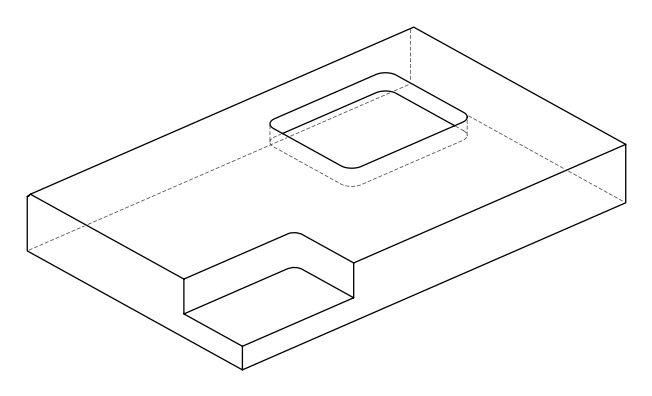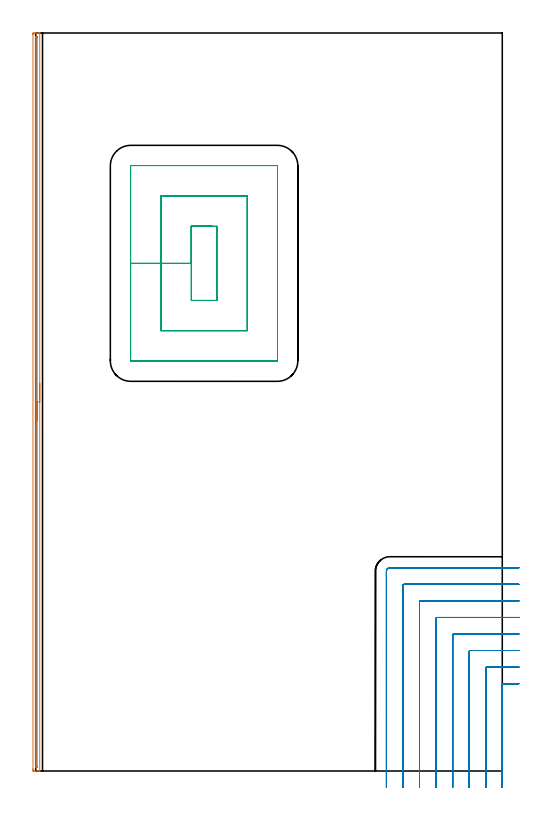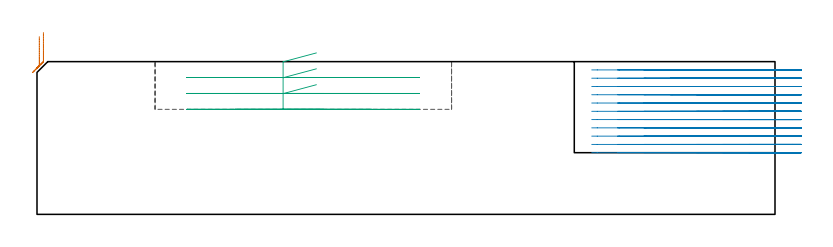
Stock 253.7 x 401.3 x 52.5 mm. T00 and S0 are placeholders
(PLAN: 3 operations, 2 tool changes, 36.5 min)
(1 AREA_MILL | FG_CHAMFER_SURFACE | UGT0205_001 | 6.57 min | 2747 mm3)
(2 MILL_CORNER_NOTCH_RECTANGULAR | CORNER_NOTCH_RECTANGULAR | NXT0201_011 | Follow Part, ap 3, ae 75% | 24.95 min | 251183 mm3)
(3 MILL_RECTANGULAR_POCKET | POCKET_RECTANGULAR_STRAIGHT | UGT0201_105 | Follow Part, ap 5.5, ae 75% | 4.94 min | 212742 mm3)
(TOOL UGT0205_001 | Chamfer Mill 20 x 3 x 45 deg. | D20 FL50 Z2)
(TOOL NXT0201_011 | ENDMILL 12mm [2P460-1200-NA 1630] | D12 FL38 Z6)
(TOOL UGT0201_105 | End Mill 22 mm | D22 FL25 Z2)
(OP 1 AREA_MILL)
G17 G21 G94 G90
T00 M6
G54
G17 G0 G90 X2.2 Y210.65 S1061 M3
G43 Z62.5 H0
G94 G1 Y210.612 Z61.628 F250.
Y210.498 Z60.763
Y210.309 Z59.912
Y210.047 Z59.08
Y209.713 Z58.274
Y209.31 Z57.5
Y208.841 Z56.764
Y208.31 Z56.072
Y207.721 Z55.429
Y207.078 Z54.839
Y206.386 Z54.308
Y205.65 Z53.84
Y204.876 Z53.437
Y204.07 Z53.103
Y203.238 Z52.841
Y202.386 Z52.652
Y201.522 Z52.538
Y200.65 Z52.5
Y0.163
X2.205 Y0.01 Z52.495
X2.172 Y0.008 Z52.464
X1.811 Y0. Z52.11
X1.456 Z51.755
X0.793 Z51.088
X-0.424 Z49.872
X-0.98 Y0.001 Z49.315
X-1.226 Y0.003 Z49.069
X-1.491 Y0.008 Z48.805
X-1.494 Y0.096 Z48.802
X-1.499 Y0.613 Z48.801
X-1.5 Y1.138 Z48.8
Y400.318
X-1.499 Y400.687 Z48.801
X-1.494 Y401.204 Z48.802
X-1.491 Y401.292 Z48.805
X-0.98 Y401.3 Z49.315
X-0.425 Z49.872
X-0.093 Z50.203
X0.462 Z50.758
X0.793 Z51.088
X1.456 Z51.755
X1.811 Z52.111
X2.172 Y401.292 Z52.464
X2.205 Y401.29 Z52.495
X2.2 Y401.138 Z52.5
Y200.65
X0.786 Z51.086
Y2.399
X0.784 Y2.176 Z51.084
X0.781 Y2.067 Z51.081
X0.779 Y2.02 Z51.079
X0.66 Y2.01 Z50.96
X0.3 Y2.003 Z50.6
X0.051 Y2.007 Z50.351
X-0.053 Y2.01 Z50.247
X-0.079 Y2.023 Z50.221
X-0.081 Y2.07 Z50.219
X-0.084 Y2.177 Z50.216
X-0.086 Y2.392 Z50.214
Y398.893
X-0.084 Y399.12 Z50.216
X-0.081 Y399.229 Z50.219
X-0.079 Y399.277 Z50.221
X-0.045 Y399.29 Z50.255
X0.152 Y399.295 Z50.452
X0.398 Y399.298 Z50.698
X0.648 Y399.293 Z50.948
X0.753 Y399.29 Z51.053
X0.779 Y399.277 Z51.079
X0.781 Y399.23 Z51.081
X0.784 Y399.123 Z51.084
X0.786 Y398.908 Z51.086
Y200.65
Y199.778 Z51.124
Y198.913 Z51.238
Y198.062 Z51.426
Y197.23 Z51.689
Y196.424 Z52.023
Y195.65 Z52.425
Y194.914 Z52.894
Y194.222 Z53.425
Y193.579 Z54.015
Y192.99 Z54.658
Y192.458 Z55.35
Y191.99 Z56.086
Y191.587 Z56.86
Y191.253 Z57.665
Y190.991 Z58.497
Y190.802 Z59.349
Y190.688 Z60.214
Y190.65 Z61.086
G0 Z62.5
M5
M2
(OP 2 MILL_CORNER_NOTCH_RECTANGULAR)
G17 G21 G94 G90
T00 M6
G54
G17 G0 G90 X262.7 Y47.5 S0 M3
G43 Z62.5 H1
Z49.654
G94 G1 X259.7 F250.
X254.295 F500.
G3 X253.7 Y46.905 R0.6
G1 Y-6.
Y-9. F250.
G0 Z62.5
X262.7 Y56.5
Z49.654
G1 X259.7
X245.295 F500.
G3 X244.7 Y55.905 R0.6
G1 Y-6.
Y-9. F250.
G0 Z62.5
X262.7 Y65.5
Z49.654
G1 X259.7
X236.295 F500.
G3 X235.7 Y64.905 R0.6
G1 Y-6.
Y-9. F250.
G0 Z62.5
X262.7 Y74.5
Z49.654
G1 X259.7
X227.296 F500.
G3 X226.7 Y73.904 R0.6
G1 Y-6.
Y-9. F250.
G0 Z62.5
X262.7 Y83.5
Z49.654
G1 X259.7
X218.296 F500.
G3 X217.7 Y82.904 R0.6
G1 Y-6.
Y-9. F250.
G0 Z62.5
X262.7 Y92.5
Z49.654
G1 X259.7
X209.296 F500.
G3 X208.7 Y91.904 R0.6
G1 Y-6.
Y-9. F250.
G0 Z62.5
X262.7 Y101.5
Z49.654
G1 X259.7
X200.296 F500.
G3 X199.7 Y100.904 R0.6
G1 Y-6.
Y-9. F250.
G0 Z62.5
X262.7 Y110.5
Z49.654
G1 X259.7
X192.6 F500.
G3 X190.7 Y108.6 R1.9
G1 Y-6.
Y-9. F250.
G0 Z62.5
X262.7 Y47.5
Z46.809
G1 X259.7
X254.295 F500.
G3 X253.7 Y46.905 R0.6
G1 Y-6.
Y-9. F250.
G0 Z62.5
X262.7 Y56.5
Z46.809
G1 X259.7
X245.295 F500.
G3 X244.7 Y55.905 R0.6
G1 Y-6.
Y-9. F250.
G0 Z62.5
X262.7 Y65.5
Z46.809
G1 X259.7
X236.295 F500.
G3 X235.7 Y64.905 R0.6
G1 Y-6.
Y-9. F250.
G0 Z62.5
X262.7 Y74.5
Z46.809
G1 X259.7
X227.296 F500.
G3 X226.7 Y73.904 R0.6
G1 Y-6.
Y-9. F250.
G0 Z62.5
X262.7 Y83.5
Z46.809
G1 X259.7
X218.296 F500.
G3 X217.7 Y82.904 R0.6
G1 Y-6.
Y-9. F250.
G0 Z62.5
X262.7 Y92.5
Z46.809
G1 X259.7
X209.296 F500.
G3 X208.7 Y91.904 R0.6
G1 Y-6.
Y-9. F250.
G0 Z62.5
X262.7 Y101.5
Z46.809
G1 X259.7
X200.296 F500.
G3 X199.7 Y100.904 R0.6
G1 Y-6.
Y-9. F250.
G0 Z62.5
X262.7 Y110.5
Z46.809
G1 X259.7
X192.6 F500.
G3 X190.7 Y108.6 R1.9
G1 Y-6.
Y-9. F250.
G0 Z62.5
X262.7 Y47.5
Z43.964
G1 X259.7
X254.295 F500.
G3 X253.7 Y46.905 R0.6
G1 Y-6.
Y-9. F250.
G0 Z62.5
X262.7 Y56.5
Z43.964
G1 X259.7
X245.295 F500.
G3 X244.7 Y55.905 R0.6
G1 Y-6.
Y-9. F250.
G0 Z62.5
X262.7 Y65.5
Z43.964
G1 X259.7
X236.295 F500.
G3 X235.7 Y64.905 R0.6
G1 Y-6.
Y-9. F250.
G0 Z62.5
X262.7 Y74.5
Z43.964
G1 X259.7
X227.296 F500.
G3 X226.7 Y73.904 R0.6
G1 Y-6.
Y-9. F250.
G0 Z62.5
X262.7 Y83.5
Z43.964
G1 X259.7
X218.296 F500.
G3 X217.7 Y82.904 R0.6
G1 Y-6.
Y-9. F250.
G0 Z62.5
X262.7 Y92.5
Z43.964
G1 X259.7
X209.296 F500.
G3 X208.7 Y91.904 R0.6
G1 Y-6.
Y-9. F250.
G0 Z62.5
X262.7 Y101.5
Z43.964
G1 X259.7
X200.296 F500.
G3 X199.7 Y100.904 R0.6
G1 Y-6.
Y-9. F250.
G0 Z62.5
X262.7 Y110.5
Z43.964
G1 X259.7
X192.6 F500.
G3 X190.7 Y108.6 R1.9
G1 Y-6.
Y-9. F250.
G0 Z62.5
X262.7 Y47.5
Z41.118
G1 X259.7
X254.295 F500.
G3 X253.7 Y46.905 R0.6
G1 Y-6.
Y-9. F250.
G0 Z62.5
X262.7 Y56.5
Z41.118
G1 X259.7
X245.295 F500.
G3 X244.7 Y55.905 R0.6
G1 Y-6.
Y-9. F250.
G0 Z62.5
X262.7 Y65.5
Z41.118
G1 X259.7
X236.295 F500.
G3 X235.7 Y64.905 R0.6
G1 Y-6.
Y-9. F250.
G0 Z62.5
X262.7 Y74.5
Z41.118
G1 X259.7
X227.296 F500.
G3 X226.7 Y73.904 R0.6
G1 Y-6.
Y-9. F250.
G0 Z62.5
X262.7 Y83.5
Z41.118
G1 X259.7
X218.296 F500.
G3 X217.7 Y82.904 R0.6
G1 Y-6.
Y-9. F250.
G0 Z62.5
X262.7 Y92.5
Z41.118
G1 X259.7
X209.296 F500.
G3 X208.7 Y91.904 R0.6
G1 Y-6.
Y-9. F250.
G0 Z62.5
X262.7 Y101.5
Z41.118
G1 X259.7
X200.296 F500.
G3 X199.7 Y100.904 R0.6
G1 Y-6.
Y-9. F250.
G0 Z62.5
X262.7 Y110.5
Z41.118
G1 X259.7
X192.6 F500.
G3 X190.7 Y108.6 R1.9
G1 Y-6.
Y-9. F250.
G0 Z62.5
X262.7 Y47.5
Z38.273
G1 X259.7
X254.295 F500.
G3 X253.7 Y46.905 R0.6
G1 Y-6.
Y-9. F250.
G0 Z62.5
X262.7 Y56.5
Z38.273
G1 X259.7
X245.295 F500.
G3 X244.7 Y55.905 R0.6
G1 Y-6.
Y-9. F250.
G0 Z62.5
X262.7 Y65.5
Z38.273
G1 X259.7
X236.295 F500.
G3 X235.7 Y64.905 R0.6
G1 Y-6.
Y-9. F250.
G0 Z62.5
X262.7 Y74.5
Z38.273
G1 X259.7
X227.296 F500.
G3 X226.7 Y73.904 R0.6
G1 Y-6.
Y-9. F250.
G0 Z62.5
X262.7 Y83.5
Z38.273
G1 X259.7
X218.296 F500.
G3 X217.7 Y82.904 R0.6
G1 Y-6.
Y-9. F250.
G0 Z62.5
X262.7 Y92.5
Z38.273
G1 X259.7
X209.296 F500.
G3 X208.7 Y91.904 R0.6
G1 Y-6.
Y-9. F250.
G0 Z62.5
X262.7 Y101.5
Z38.273
G1 X259.7
X200.296 F500.
G3 X199.7 Y100.904 R0.6
G1 Y-6.
Y-9. F250.
G0 Z62.5
X262.7 Y110.5
Z38.273
G1 X259.7
X192.6 F500.
G3 X190.7 Y108.6 R1.9
G1 Y-6.
Y-9. F250.
G0 Z62.5
X262.7 Y47.5
Z35.427
G1 X259.7
X254.295 F500.
G3 X253.7 Y46.905 R0.6
G1 Y-6.
Y-9. F250.
G0 Z62.5
X262.7 Y56.5
Z35.427
G1 X259.7
X245.295 F500.
G3 X244.7 Y55.905 R0.6
G1 Y-6.
Y-9. F250.
G0 Z62.5
X262.7 Y65.5
Z35.427
G1 X259.7
X236.295 F500.
G3 X235.7 Y64.905 R0.6
G1 Y-6.
Y-9. F250.
G0 Z62.5
X262.7 Y74.5
Z35.427
G1 X259.7
X227.296 F500.
G3 X226.7 Y73.904 R0.6
G1 Y-6.
Y-9. F250.
G0 Z62.5
X262.7 Y83.5
Z35.427
G1 X259.7
X218.296 F500.
G3 X217.7 Y82.904 R0.6
G1 Y-6.
Y-9. F250.
G0 Z62.5
X262.7 Y92.5
Z35.427
G1 X259.7
X209.296 F500.
G3 X208.7 Y91.904 R0.6
G1 Y-6.
Y-9. F250.
G0 Z62.5
X262.7 Y101.5
Z35.427
G1 X259.7
X200.296 F500.
G3 X199.7 Y100.904 R0.6
G1 Y-6.
Y-9. F250.
G0 Z62.5
X262.7 Y110.5
Z35.427
G1 X259.7
X192.6 F500.
G3 X190.7 Y108.6 R1.9
G1 Y-6.
Y-9. F250.
G0 Z62.5
X262.7 Y47.5
Z32.582
G1 X259.7
X254.295 F500.
G3 X253.7 Y46.905 R0.6
G1 Y-6.
Y-9. F250.
G0 Z62.5
X262.7 Y56.5
Z32.582
G1 X259.7
X245.295 F500.
G3 X244.7 Y55.905 R0.6
G1 Y-6.
Y-9. F250.
G0 Z62.5
X262.7 Y65.5
Z32.582
G1 X259.7
X236.295 F500.
G3 X235.7 Y64.905 R0.6
G1 Y-6.
Y-9. F250.
G0 Z62.5
X262.7 Y74.5
Z32.582
G1 X259.7
X227.296 F500.
G3 X226.7 Y73.904 R0.6
G1 Y-6.
Y-9. F250.
G0 Z62.5
X262.7 Y83.5
Z32.582
G1 X259.7
X218.296 F500.
G3 X217.7 Y82.904 R0.6
G1 Y-6.
Y-9. F250.
G0 Z62.5
X262.7 Y92.5
Z32.582
G1 X259.7
X209.296 F500.
G3 X208.7 Y91.904 R0.6
G1 Y-6.
Y-9. F250.
G0 Z62.5
X262.7 Y101.5
Z32.582
G1 X259.7
X200.296 F500.
G3 X199.7 Y100.904 R0.6
G1 Y-6.
Y-9. F250.
G0 Z62.5
X262.7 Y110.5
Z32.582
G1 X259.7
X192.6 F500.
G3 X190.7 Y108.6 R1.9
G1 Y-6.
Y-9. F250.
G0 Z62.5
X262.7 Y47.5
Z29.736
G1 X259.7
X254.295 F500.
G3 X253.7 Y46.905 R0.6
G1 Y-6.
Y-9. F250.
G0 Z62.5
X262.7 Y56.5
Z29.736
G1 X259.7
X245.295 F500.
G3 X244.7 Y55.905 R0.6
G1 Y-6.
Y-9. F250.
G0 Z62.5
X262.7 Y65.5
Z29.736
G1 X259.7
X236.295 F500.
G3 X235.7 Y64.905 R0.6
G1 Y-6.
Y-9. F250.
G0 Z62.5
X262.7 Y74.5
Z29.736
G1 X259.7
X227.296 F500.
G3 X226.7 Y73.904 R0.6
G1 Y-6.
Y-9. F250.
G0 Z62.5
X262.7 Y83.5
Z29.736
G1 X259.7
X218.296 F500.
G3 X217.7 Y82.904 R0.6
G1 Y-6.
Y-9. F250.
G0 Z62.5
X262.7 Y92.5
Z29.736
G1 X259.7
X209.296 F500.
G3 X208.7 Y91.904 R0.6
G1 Y-6.
Y-9. F250.
G0 Z62.5
X262.7 Y101.5
Z29.736
G1 X259.7
X200.296 F500.
G3 X199.7 Y100.904 R0.6
G1 Y-6.
Y-9. F250.
G0 Z62.5
X262.7 Y110.5
Z29.736
G1 X259.7
X192.6 F500.
G3 X190.7 Y108.6 R1.9
G1 Y-6.
Y-9. F250.
G0 Z62.5
X262.7 Y47.5
Z26.891
G1 X259.7
X254.295 F500.
G3 X253.7 Y46.905 R0.6
G1 Y-6.
Y-9. F250.
G0 Z62.5
X262.7 Y56.5
Z26.891
G1 X259.7
X245.295 F500.
G3 X244.7 Y55.905 R0.6
G1 Y-6.
Y-9. F250.
G0 Z62.5
X262.7 Y65.5
Z26.891
G1 X259.7
X236.295 F500.
G3 X235.7 Y64.905 R0.6
G1 Y-6.
Y-9. F250.
G0 Z62.5
X262.7 Y74.5
Z26.891
G1 X259.7
X227.296 F500.
G3 X226.7 Y73.904 R0.6
G1 Y-6.
Y-9. F250.
G0 Z62.5
X262.7 Y83.5
Z26.891
G1 X259.7
X218.296 F500.
G3 X217.7 Y82.904 R0.6
G1 Y-6.
Y-9. F250.
G0 Z62.5
X262.7 Y92.5
Z26.891
G1 X259.7
X209.296 F500.
G3 X208.7 Y91.904 R0.6
G1 Y-6.
Y-9. F250.
G0 Z62.5
X262.7 Y101.5
Z26.891
G1 X259.7
X200.296 F500.
G3 X199.7 Y100.904 R0.6
G1 Y-6.
Y-9. F250.
G0 Z62.5
X262.7 Y110.5
Z26.891
G1 X259.7
X192.6 F500.
G3 X190.7 Y108.6 R1.9
G1 Y-6.
Y-9. F250.
G0 Z62.5
X262.7 Y47.5
Z24.045
G1 X259.7
X254.295 F500.
G3 X253.7 Y46.905 R0.6
G1 Y-6.
Y-9. F250.
G0 Z62.5
X262.7 Y56.5
Z24.045
G1 X259.7
X245.295 F500.
G3 X244.7 Y55.905 R0.6
G1 Y-6.
Y-9. F250.
G0 Z62.5
X262.7 Y65.5
Z24.045
G1 X259.7
X236.295 F500.
G3 X235.7 Y64.905 R0.6
G1 Y-6.
Y-9. F250.
G0 Z62.5
X262.7 Y74.5
Z24.045
G1 X259.7
X227.296 F500.
G3 X226.7 Y73.904 R0.6
G1 Y-6.
Y-9. F250.
G0 Z62.5
X262.7 Y83.5
Z24.045
G1 X259.7
X218.296 F500.
G3 X217.7 Y82.904 R0.6
G1 Y-6.
Y-9. F250.
G0 Z62.5
X262.7 Y92.5
Z24.045
G1 X259.7
X209.296 F500.
G3 X208.7 Y91.904 R0.6
G1 Y-6.
Y-9. F250.
G0 Z62.5
X262.7 Y101.5
Z24.045
G1 X259.7
X200.296 F500.
G3 X199.7 Y100.904 R0.6
G1 Y-6.
Y-9. F250.
G0 Z62.5
X262.7 Y110.5
Z24.045
G1 X259.7
X192.6 F500.
G3 X190.7 Y108.6 R1.9
G1 Y-6.
Y-9. F250.
G0 Z62.5
X262.7 Y47.5
Z21.2
G1 X259.7
X254.295 F500.
G3 X253.7 Y46.905 R0.6
G1 Y-6.
Y-9. F250.
G0 Z62.5
X262.7 Y56.5
Z21.2
G1 X259.7
X245.295 F500.
G3 X244.7 Y55.905 R0.6
G1 Y-6.
Y-9. F250.
G0 Z62.5
X262.7 Y65.5
Z21.2
G1 X259.7
X236.295 F500.
G3 X235.7 Y64.905 R0.6
G1 Y-6.
Y-9. F250.
G0 Z62.5
X262.7 Y74.5
Z21.2
G1 X259.7
X227.296 F500.
G3 X226.7 Y73.904 R0.6
G1 Y-6.
Y-9. F250.
G0 Z62.5
X262.7 Y83.5
Z21.2
G1 X259.7
X218.296 F500.
G3 X217.7 Y82.904 R0.6
G1 Y-6.
Y-9. F250.
G0 Z62.5
X262.7 Y92.5
Z21.2
G1 X259.7
X209.296 F500.
G3 X208.7 Y91.904 R0.6
G1 Y-6.
Y-9. F250.
G0 Z62.5
X262.7 Y101.5
Z21.2
G1 X259.7
X200.296 F500.
G3 X199.7 Y100.904 R0.6
G1 Y-6.
Y-9. F250.
G0 Z62.5
X262.7 Y110.5
Z21.2
G1 X259.7
X192.6 F500.
G3 X190.7 Y108.6 R1.9
G1 Y-6.
Y-9. F250.
G0 Z62.5
M5
M2
(OP 3 MILL_RECTANGULAR_POCKET)
G17 G21 G94 G90
T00 M6
G54
G17 G0 G90 X96.048 Y296.2 S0 M3
G43 Z62.5 H0
Z55.5
G94 G1 X84.6 Z52.432 F250.
Y276.05 Z47.033
Y255.9 F500.
X98.5
Y296.2
X84.6
Y276.05
X68.1
Y239.4
X115.
Y312.7
X68.1
Y276.05
X51.6
Y223.
X51.605 Y222.945
X51.645 Y222.905
X51.7 Y222.9
X131.4
X131.455 Y222.905
X131.495 Y222.945
X131.5 Y223.
Y329.1
X131.495 Y329.155
X131.455 Y329.195
X131.4 Y329.2
X51.7
X51.645 Y329.195
X51.605 Y329.155
X51.6 Y329.1
Y276.05
Y275.05
G0 X96.048 Y296.2 Z50.033
G1 X84.6 Z46.966 F250.
Y276.05 Z41.567
Y255.9 F500.
X98.5
Y296.2
X84.6
Y276.05
X68.1
Y239.4
X115.
Y312.7
X68.1
Y276.05
X51.6
Y223.
X51.605 Y222.945
X51.645 Y222.905
X51.7 Y222.9
X131.4
X131.455 Y222.905
X131.495 Y222.945
X131.5 Y223.
Y329.1
X131.495 Y329.155
X131.455 Y329.195
X131.4 Y329.2
X51.7
X51.645 Y329.195
X51.605 Y329.155
X51.6 Y329.1
Y276.05
Y275.05
G0 X96.048 Y296.2 Z44.567
G1 X84.6 Z41.499 F250.
Y276.05 Z36.1
Y255.9 F500.
X98.5
Y296.2
X84.6
Y276.05
X68.1
Y239.4
X115.
Y312.7
X68.1
Y276.05
X51.6
Y223.
X51.605 Y222.945
X51.645 Y222.905
X51.7 Y222.9
X131.4
X131.455 Y222.905
X131.495 Y222.945
X131.5 Y223.
Y329.1
X131.495 Y329.155
X131.455 Y329.195
X131.4 Y329.2
X51.7
X51.645 Y329.195
X51.605 Y329.155
X51.6 Y329.1
Y276.05
Y275.05
G0 Z62.5
M5
M2
